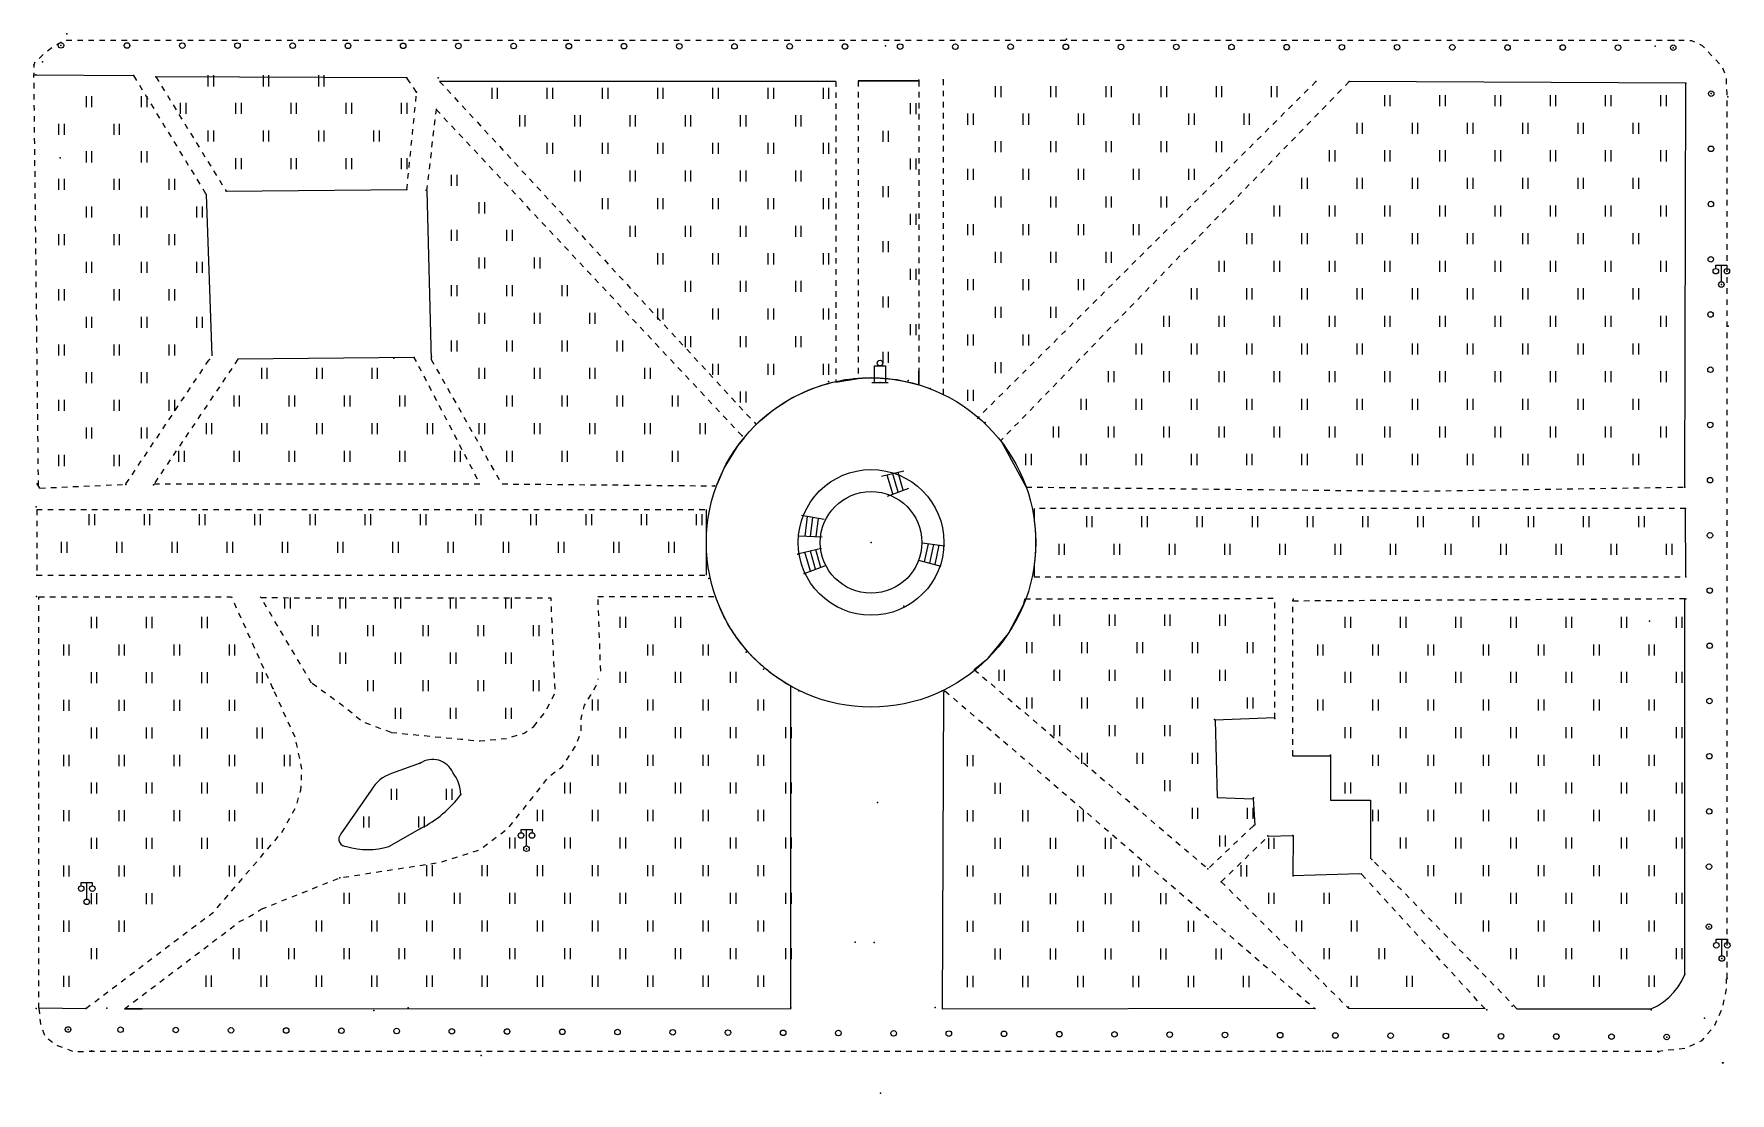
# Model space of a CAD drawing. Extents: x -992 to 2561, y -723 to 1492.
# Drawn here: x 1894.9 to 2048.5, y 971.3 to 1067.2 of the extents above; entities that cross this region are included whole.
import ezdxf

# ---------------------------------------------------------------- set-up
doc = ezdxf.new("R2010")
doc.units = 0
doc.header["$LTSCALE"] = 0.5
doc.header["$PDSIZE"] = 0.2
doc.linetypes.add('X6', pattern=[2, 1, -1])
doc.layers.get('0').update_dxf_attribs({"linetype": 'CONTINUOUS'})
for name, color, linetype in [('DLDW', 11, 'CONTINUOUS'), ('DLSS', 4, 'CONTINUOUS'), ('JMD', 6, 'CONTINUOUS'), ('ZBTZ', 3, 'CONTINUOUS'), ('ZDH', 1, 'CONTINUOUS')]:
    doc.layers.add(name, color=color, linetype=linetype)

# ---------------------------------------------------------------- blocks, each defined once
blk = doc.blocks.new('gc097')
for p, q in [((-1, 2.9), (-1, 3.5)), ((-1, 3.5), (1, 3.5)), ((0, 0.5), (0, 3.5)), ((1, 3.5), (1, 2.9))]:
    blk.add_line(p, q)
for centre in [(-1, 2.4), (0, 0), (1, 2.4)]:
    blk.add_circle(centre, 0.5)
blk = doc.blocks.new('gc107')
for p, q in [((-1.5, 0), (1.5, 0)), ((-1, 0), (-1, 3)), ((-1, 3), (1, 3)), ((1, 3), (1, 0))]:
    blk.add_line(p, q)
blk.add_circle((0, 3.5), 0.5)
blk = doc.blocks.new('gc170')
at = {"linetype": 'Continuous'}
blk.add_circle((0, 0), 0.5, dxfattribs=at)
blk = doc.blocks.new('gc121')
for p, q in [((-0.5, -1), (-0.5, 1)), ((0.5, -1), (0.5, 1))]:
    blk.add_line(p, q)

msp = doc.modelspace()

# ---------------------------------------------------------------- linework, layer by layer
at = {"linetype": 'Continuous'}
msp.add_line((1956.77, 1026.5, -0.3), (1956.78, 1026.5, -0.3), dxfattribs=at)
for radius in [14.91, 6.6, 4.6]:
    msp.add_circle((1970.72, 1021.2, -0.04), radius, dxfattribs=at)
at = {"layer": 'DLSS', "linetype": 'X6', "flags": 128}
for points, elevation in [([(2048.22, 981.71), (2048.22, 1061.84), (2048.16, 1063.34), (2047.75, 1064.34), (2046.98, 1065.13), (2045.99, 1066.18), (2045.05, 1066.62), (2044.06, 1066.66), (2043.42, 1066.66), (1897.65, 1066.66), (1896.89, 1066.24), (1895.94, 1065.55), (1894.99, 1064.68), (1894.92, 1064.46), (1894.92, 1063.54)], -0.21), ([(1895.33, 1026.31), (1894.92, 1063.54)], -0.21), ([(1903.94, 1063.47), (1910.52, 1052.7)], -0.21), ([(1905.95, 1063.37), (1912.32, 1053)], -0.18), ([(1929.57, 1061.98), (1928.68, 1063.26)], -0.18), ([(1931.65, 1062.95), (1960.31, 1031.88)], -0.21), ([(1967.52, 1062.95), (1967.52, 1060.9), (1967.52, 1035.76)], -0.21), ([(1969.55, 1063), (1969.55, 1036.06)], -0.21), ([(1975.03, 1063), (1975.03, 1035.47)], -0.21), ([(1977.24, 1063.1), (1977.24, 1034.48)], -0.21), ([(2011, 1062.94), (1980.31, 1032.4)], -0.21), ([(2014.01, 1062.93), (1982.48, 1030.44)], -0.21), ([(1928.68, 1053.16), (1929.57, 1061.98)], -0.18), ([(1930.49, 1053.03), (1931.36, 1060.38)], -0.21), ([(1959.04, 1030.84), (1931.36, 1060.38)], -0.21), ([(1903.25, 1026.5), (1911.02, 1038.1)], -0.21), ([(1913.39, 1037.79), (1905.74, 1026.43)], -0.21), ([(1905.79, 1026.5), (1935.3, 1026.5), (1929.36, 1037.95)], -1.76), ([(1930.89, 1037.77), (1937.26, 1026.5), (1956.55, 1026.32)], -0.21), ([(1895.45, 1026.12), (1903.23, 1026.46)], -0.21), ([(1984.76, 1026.21), (2020.12, 1025.84), (2044.41, 1026.21)], -0.81), ([(1895.17, 1024.17), (1955.81, 1024.17)], -0.21), ([(1895.17, 1024.17), (1895.17, 1018.25)], -0.21), ([(2044.47, 1024.27), (1985.49, 1024.27)], -0.21), ([(1895.17, 1018.25), (1955.81, 1018.25)], -0.54), ([(1985.49, 1018.07), (2044.49, 1018.07)], -0.21), ([(1895.37, 1016.26), (1912.8, 1016.26), (1916.67, 1007.69)], -0.21), ([(1895.37, 979.02), (1895.37, 1016.26)], -0.21), ([(1915.47, 1016.2), (1941.71, 1016.17), (1942.09, 1007.54)], -0.21), ([(1920.06, 1008.46), (1915.47, 1016.2)], -0.21), ([(1945.99, 1016.3), (1956.63, 1016.31)], -0.21), ([(1946.24, 1009.55), (1945.99, 1016.3)], -0.21), ([(2007.29, 1005.26), (2007.29, 1016.11), (1984.76, 1016.07)], -1.67), ([(2008.91, 1015.92), (2044.41, 1016.12)], -0.21), ([(2008.91, 1001.88), (2008.92, 1016.01)], -0.21), ([(1980.06, 1009.68), (2001.22, 991.64), (2005.38, 995.57)], -0.21), ([(1915.5, 987.99), (1922.61, 990.83), (1931.66, 992.23), (1935.25, 993.35), (1936.61, 994.38), (1937.91, 995.37), (1938.99, 996.74), (1940.18, 998.23), (1941.6, 1000.04), (1942.77, 1000.9), (1943.99, 1002.8), (1944.47, 1004.08), (1944.47, 1005.28), (1944.78, 1006.47), (1945.4, 1007.49), (1945.81, 1008.17), (1946.02, 1008.86)], -0.21), ([(1916.67, 1007.69), (1918.55, 1003.54), (1919.15, 1000.69), (1919.06, 998.69)], -0.21), ([(1927.27, 1003.99), (1924.68, 1004.94), (1922.9, 1006.39), (1920.06, 1008.46)], -0.21), ([(1940.18, 1004.54), (1941.24, 1005.89), (1942.09, 1007.54)], -0.21), ([(1977.41, 1007.75), (2010.9, 978.98)], -0.21), ([(1927.27, 1003.99), (1931.22, 1003.61), (1933.56, 1003.39), (1935.33, 1003.22), (1937.76, 1003.46), (1939.32, 1003.93), (1940.18, 1004.54)], -0.21), ([(1917.36, 994.93), (1918.67, 997.29), (1919.06, 998.69)], -0.29), ([(1899.62, 978.99), (1911.2, 987.74), (1917.36, 994.93)], -0.29), ([(2002.42, 990.47), (2006.67, 994.58)], -0.21), ([(2029.2, 978.97), (2016.05, 992.5)], -0.21), ([(2026.31, 978.96), (2015.09, 991.2)], -0.21), ([(2002.42, 990.47), (2013.99, 978.98)], -0.21), ([(1903.12, 978.97), (1911.31, 985.17), (1913.48, 986.83), (1914.45, 987.33), (1915.5, 987.99)], -0.21), ([(1895.37, 979.02), (1895.5, 977.61), (1895.92, 976.44), (1897.03, 975.65), (1898.56, 975.08), (1900.17, 975.14), (2042.08, 975.14), (2044.55, 975.43), (2045.97, 976.1), (2047.12, 977.49), (2047.83, 979.09), (2048.17, 980.75), (2048.17, 981.69)], -0.21)]:
    msp.add_lwpolyline(points, dxfattribs=dict(at, elevation=elevation))
at = {"layer": 'JMD', "linetype": 'Continuous'}
for p, q in [((1973.69, 1027.65, -0.21), (1971.66, 1027.17, -0.21)), ((1973.63, 1025.93, -0.21), (1973.18, 1027.53, -0.21)), ((1972.7, 1025.59, -0.21), (1972.19, 1027.29, -0.21)), ((1972.2, 1025.4, -0.21), (1974.14, 1026.12, -0.21)), ((1973.16, 1025.76, -0.21), (1972.68, 1027.41, -0.21)), ((1966.46, 1023.28, -0.21), (1964.41, 1023.64, -0.21)), ((1964.75, 1021.78, -0.21), (1964.95, 1023.55, -0.21)), ((1965.24, 1021.75, -0.21), (1965.45, 1023.46, -0.21)), ((1965.74, 1021.73, -0.21), (1965.95, 1023.37, -0.21)), ((1964.21, 1021.8, -0.21), (1966.28, 1021.7, -0.21)), ((1966.22, 1020.66, -0.21), (1964.19, 1020.18, -0.21)), ((1965.23, 1018.6, -0.21), (1964.72, 1020.31, -0.21)), ((1965.7, 1018.77, -0.21), (1965.22, 1020.42, -0.21)), ((1966.16, 1018.94, -0.21), (1965.71, 1020.54, -0.21)), ((1977.39, 1020.86, -0.21), (1975.34, 1021.14, -0.21)), ((1975.88, 1021.07, -0.21), (1975.52, 1019.45, -0.21)), ((1976.36, 1021, -0.21), (1976.01, 1019.32, -0.21)), ((1976.86, 1020.94, -0.21), (1976.5, 1019.19, -0.21)), ((1964.74, 1018.41, -0.21), (1966.67, 1019.13, -0.21)), ((1975.02, 1019.59, -0.21), (1977.03, 1019.05, -0.21))]:
    msp.add_line(p, q, dxfattribs=at)
at = {"layer": 'ZBTZ', "linetype": 'Continuous', "flags": 128}
for points, elevation in [([(1894.92, 1063.54), (1903.94, 1063.47)], -0.21), ([(1928.68, 1063.26), (1905.95, 1063.37), (1905.95, 1063.37)], -0.18), ([(1967.52, 1062.95), (1931.65, 1062.95)], -0.21), ([(1969.55, 1063), (1975.03, 1063)], -0.21), ([(1975.03, 1063), (1969.55, 1063)], -0.21), ([(2044.41, 1026.21), (2044.49, 1062.79), (2014.01, 1062.93)], -0.81), ([(1931.32, 1060.47), (1931.36, 1060.38)], -0.21), ([(1910.52, 1052.7), (1911.02, 1038.1)], -0.21), ([(1912.32, 1053), (1928.68, 1053.16)], -0.18), ([(1930.49, 1053.03), (1930.89, 1037.77)], -0.21), ([(1929.36, 1037.95), (1913.39, 1037.79)], -0.21), ([(1929.36, 1037.95), (1929.36, 1037.95), (1913.39, 1037.79)], -0.21), ([(1975.03, 1036.73), (1975.03, 1035.47), (1975.03, 1035.45), (1973.09, 1035.91), (1970.75, 1036.11), (1968.34, 1035.92), (1967.53, 1035.71), (1969.55, 1036.04), (1969.55, 1036.06)], -0.21), ([(1956.71, 1026.5), (1956.82, 1026.5), (1957.41, 1027.93), (1958.67, 1029.99), (1959.25, 1030.66)], -0.21), ([(1982.48, 1030.44), (1984.76, 1026.21)], -0.81), ([(1895.45, 1026.12), (1895.2, 1026.5)], -0.21), ([(2044.49, 1018.07), (2044.47, 1024.27)], -0.21), ([(1915.42, 1016.25), (1915.4, 1016.26), (1915.42, 1016.26)], -0.21), ([(1980.06, 1009.68), (1981.31, 1010.71), (1983.16, 1012.96), (1984.53, 1015.56), (1984.68, 1016.11), (1984.76, 1016.07)], -0.21), ([(2008.93, 1016.11), (2008.91, 1015.92)], -0.21), ([(2029.2, 978.97), (2041.35, 978.97), (2041.94, 979.25), (2042.48, 979.6), (2042.99, 980.02), (2043.42, 980.46), (2043.81, 980.97), (2044.13, 981.5), (2044.41, 982.08), (2044.41, 982.13), (2044.41, 1016.11)], -0.21), ([(2010.84, 978.99), (1977.2, 978.94), (1977.32, 1007.63), (1977.41, 1007.75)], -0.21), ([(2007.25, 1005.33), (2001.87, 1005.09), (2002.06, 998.09), (2005.33, 997.99), (2005.47, 995.6)], -0.21), ([(2008.91, 1001.88), (2012.33, 1001.88), (2012.33, 997.85), (2015.95, 997.85), (2015.95, 992.54)], -0.21), ([(2006.67, 994.58), (2006.68, 994.59), (2008.95, 994.66), (2008.91, 991.04), (2014.98, 991.22)], -0.21), ([(1899.64, 978.96), (1895.37, 979.02)], -0.21), ([(2026.31, 978.96), (2013.99, 978.98)], -0.21)]:
    msp.add_lwpolyline(points, dxfattribs=dict(at, elevation=elevation))
at = {"layer": 'ZBTZ', "linetype": 'Continuous', "elevation": -0.21, "flags": 128}
for points in [[(1969.55, 1036.06, -0.019767), (1970.73, 1036.11), (1970.75, 1036.11), (1970.77, 1036.11, -0.072688), (1975.03, 1035.47), (1975.03, 1036.73)], [(1960.31, 1031.88, -0.034738), (1961.89, 1033.22), (1961.93, 1033.25), (1961.97, 1033.27, -0.103134), (1967.52, 1035.76)], [(1955.81, 1018.25), (1955.81, 1020.89, -0.005275), (1955.81, 1021.2, -0.005275), (1955.81, 1021.51), (1955.81, 1024.17)], [(1985.49, 1024.27), (1985.49, 1023.17, -0.033086), (1985.62, 1021.2, -0.033086), (1985.49, 1019.23), (1985.49, 1018.07)], [(1903.25, 978.98), (1963.46, 978.97), (1963.46, 1008.18, -0.069242), (1960.18, 1010.66), (1960.17, 1010.67), (1960.15, 1010.68, -0.048005), (1958.34, 1012.89), (1958.31, 1012.92), (1958.29, 1012.96, -0.04784), (1956.95, 1015.47), (1956.93, 1015.52), (1956.92, 1015.56, -0.013446), (1956.63, 1016.31)]]:
    msp.add_lwpolyline(points, format="xyb", dxfattribs=at)
msp.add_lwpolyline([(1933.57, 998.36, 0.164494), (1932.85, 1000.35, 0.471838), (1929.89, 1001.2), (1927.29, 1000.28, 0.171885), (1925.46, 998.78), (1922.72, 994.8, 0.67956), (1923.23, 993.66, 0.142349), (1927.05, 993.66), (1929.85, 995.26), (1929.92, 995.29, 0.115531)], format="xyb", close=True, dxfattribs=at)
msp.add_lwpolyline([(1903.12, 978.97), (1904.73, 978.97), (1904.73, 978.97), (1903.12, 978.97)], close=True, dxfattribs=at)
at = {"layer": 'ZDH', "linetype": 'Continuous'}
for p in [(1897.36, 1066.21, -1.27), (1897.91, 1067.25, -0.3), (1972.02, 1066.16, -1.16), (1988.41, 1066.78, -0.31), (2041.71, 1066.15, -1.01), (2043.35, 1066, -0.34), (2043.42, 1066.66, -0.3), (1894.92, 1064.46, -1.79), (1895.7, 1064.71, -1.38), (1895.1, 1063.54, -0.45), (1903.94, 1063.47, 0.45), (1905.95, 1063.37, -0.18), (1928.68, 1063.26, -0.19), (1931.53, 1063.28, -0.19), (1969.73, 1063.01, -0.32), (1975.03, 1063.06, -0.27), (1977.24, 1063.1, 0.01), (2011, 1062.94, -0.26), (2014.01, 1062.93, 0.37), (2044.49, 1062.79, -0.32), (1929.57, 1061.98, -0.28), (2046.79, 1061.84, -1.63), (2048.29, 1061.54, -0.42), (1967.52, 1060.9, -0.31), (1897.3, 1056.02, -0.38), (1910.52, 1052.7, -0.27), (1912.32, 1053, -0.26), (1928.68, 1053.16, -1.5), (1930.43, 1053.09, -1.49), (2047.71, 1044.56, -0.84), (2048.32, 1040.79, -0.58), (1910.8, 1037.77, -0.29), (1927.49, 1037.89, -1.51), (1929.36, 1037.95, -1.54), (1930.93, 1038, -1.52), (1966.86, 1035.76, -0.41), (1971.53, 1035.69, 0.07), (1974.09, 1035.85, -0.42), (1976.08, 1035.14, -0.41), (1981.05, 1032.07, -1.1), (1959.04, 1030.84, -0.43), (1982.48, 1030.44, -0.81), (1895.2, 1026.5, 0.08), (1903.23, 1026.46, -1.77), (1905.74, 1026.43, -1.77), (1956.55, 1026.32, -0.77), (2044.41, 1026.21, -0.62), (1895.11, 1024.43, -0.54), (2020.12, 1025.84, -1.96), (2020.12, 1025.84, -1.88), (1955.22, 1024.18, -0.41), (2044.47, 1024.27, -0.63), (1964.08, 1020.14, -1.66), (1970.72, 1021.2, -0.04), (1895.17, 1018.25, -0.54), (1964.67, 1018.38, -1.67), (1956.03, 1017.92, -1.68), (2044.49, 1018.07, -0.7), (1895.15, 1016.29, -0.55), (1967.63, 1015.4, -0.41), (1973.68, 1015.43, -0.42), (2044.48, 1016.1, -0.73), (2041.2, 1014.08, 0.04), (2041.2, 1014.08, 0.04), (2041.2, 1014.08, 0.04), (2041.2, 1014.08, 0.04), (2041.2, 1014.08, 0.04), (2041.2, 1014.08, 0.04), (2041.2, 1014.08, 0.04), (2041.2, 1014.08, 0.04), (1959.42, 1011.26, -1.68), (1960.98, 1009.73, -0.44), (1980.08, 1009.67, -1.28), (1916.59, 1007.97, -0.27), (1964.19, 1007.75, -0.4), (1977.16, 1007.75, -1.68), (2001.82, 1005.17, 0.46), (2007.29, 1005.26, -1.67), (2008.9, 1001.9, -1.69), (2012.33, 1001.93, -0.44), (1929.89, 1001.2, -1.38), (1933.57, 998.36, -0.29), (1971.29, 997.64, -0.44), (2005.35, 998.06, -0.23), (1929.92, 995.29, -0.3), (2005.38, 995.57, -1.7), (2006.63, 994.62, -1.71), (2008.9, 994.67, -0.23), (1939.52, 993.46, -0.36), (2016.05, 992.5, -0.23), (1922.61, 990.83, -1.54), (2001.22, 991.64, -0.44), (2008.95, 991.01, -0.27), (2015.09, 991.2, -0.24), (2002.42, 990.47, -1.69), (2046.58, 986.4, -1.49), (1969.29, 985, -0.42), (1970.99, 984.98, -0.41), (2047.75, 983.52, -1.2), (2044.41, 982.09, -0.85), (2048.22, 981.71, -0.94), (1895.13, 979, -1.56), (1899.62, 978.99, -0.29), (1901.51, 979.02, -0.26), (1925.7, 978.82, -1.59), (1928.79, 979.05, -0.34), (1963.45, 979.06, -0.37), (1976.52, 979.08, -0.41), (2010.9, 978.98, -0.42), (2013.94, 979.11, -0.22), (2026.46, 978.88, -0.26), (2028.78, 979.21, -0.29), (2041.34, 978.86, -0.31), (1898.01, 977.09, -0.43), (2046.18, 978.11, -1.78), (2042.76, 976.41, -0.93), (2045.96, 976.14, -0.46), (1900.14, 975.16, -0.37), (1935.41, 974.75, -1.48), (2011.63, 975.13, -0.3), (2042.01, 975.07, -0.4), (2047.82, 974.08, -1.89), (2047.86, 974.08, -1.85), (1971.57, 971.33, 1.08), (1971.57, 971.33, 1.08), (1971.57, 971.33, 1.08), (1971.57, 971.33, 1.08), (1971.57, 971.33, 1.08), (1971.57, 971.33, 1.08), (1971.57, 971.33, 1.08), (1971.57, 971.33, 1.08)]:
    msp.add_point(p, dxfattribs=at)

# ---------------------------------------------------------------- block references
at = {"layer": 'DLDW', "linetype": 'Continuous', "xscale": 0.5, "yscale": 0.5}
for name, p in [('gc097', (2047.71, 1044.56, -0.84)), ('gc107', (1971.53, 1035.69, 0.07)), ('gc097', (1939.52, 993.46, -0.36)), ('gc097', (1899.7, 988.65, -0.21)), ('gc097', (2047.75, 983.52, -1.2))]:
    msp.add_blockref(name, p, dxfattribs=at)
at = {"layer": 'ZBTZ', "linetype": 'Continuous'}
for p, xscale, yscale, rotation in [((1897.36, 1066.21, -0.21), 0.5000000000007132, 0.5000000000007132, 179.9179779462312), ((1903.35, 1066.2, -0.21), 0.5000000000007132, 0.5000000000007132, 179.9179779462312), ((1908.35, 1066.19, -0.21), 0.5000000000007132, 0.5000000000007132, 179.9179779462312), ((1913.35, 1066.19, -0.21), 0.5000000000007132, 0.5000000000007132, 179.9179779462312), ((1918.35, 1066.18, -0.21), 0.5000000000007132, 0.5000000000007132, 179.9179779462312), ((1923.35, 1066.17, -0.21), 0.5000000000007132, 0.5000000000007132, 179.9179779462312), ((1928.35, 1066.17, -0.21), 0.5000000000007132, 0.5000000000007132, 179.9179779462312), ((1933.35, 1066.16, -0.21), 0.5000000000007132, 0.5000000000007132, 179.9179779462312), ((1938.35, 1066.15, -0.21), 0.5000000000007132, 0.5000000000007132, 179.9179779462312), ((1943.35, 1066.14, -0.21), 0.5000000000007132, 0.5000000000007132, 179.9179779462312), ((1948.35, 1066.14, -0.21), 0.5000000000007132, 0.5000000000007132, 179.9179779462312), ((1953.35, 1066.13, -0.21), 0.5000000000007132, 0.5000000000007132, 179.9179779462312), ((1958.35, 1066.12, -0.21), 0.5000000000007132, 0.5000000000007132, 179.9179779462312), ((1963.35, 1066.12, -0.21), 0.5000000000007132, 0.5000000000007132, 179.9179779462312), ((1968.35, 1066.11, -0.21), 0.5000000000007132, 0.5000000000007132, 179.9179779462312), ((1973.35, 1066.1, -0.21), 0.5000000000007132, 0.5000000000007132, 179.9179779462312), ((1978.35, 1066.09, -0.21), 0.5000000000007132, 0.5000000000007132, 179.9179779462312), ((1983.35, 1066.09, -0.21), 0.5000000000007132, 0.5000000000007132, 179.9179779462312), ((1988.35, 1066.08, -0.21), 0.5000000000007132, 0.5000000000007132, 179.9179779462312), ((1993.35, 1066.07, -0.21), 0.5000000000007132, 0.5000000000007132, 179.9179779462312), ((1998.35, 1066.07, -0.21), 0.5000000000007132, 0.5000000000007132, 179.9179779462312), ((2003.35, 1066.06, -0.21), 0.5000000000007132, 0.5000000000007132, 179.9179779462312), ((2008.35, 1066.05, -0.21), 0.5000000000007132, 0.5000000000007132, 179.9179779462312), ((2013.35, 1066.04, -0.21), 0.5000000000007132, 0.5000000000007132, 179.9179779462312), ((2018.35, 1066.04, -0.21), 0.5000000000007132, 0.5000000000007132, 179.9179779462312), ((2023.35, 1066.03, -0.21), 0.5000000000007132, 0.5000000000007132, 179.9179779462312), ((2028.35, 1066.02, -0.21), 0.5000000000007132, 0.5000000000007132, 179.9179779462312), ((2033.35, 1066.02, -0.21), 0.5000000000007132, 0.5000000000007132, 179.9179779462312), ((2038.35, 1066.01, -0.21), 0.5000000000007132, 0.5000000000007132, 179.9179779462312), ((2043.35, 1066, -0.21), 0.5000000000007132, 0.5000000000007132, 179.9179779462312), ((2046.79, 1061.84, -0.21), 0.4999999999999255, 0.4999999999999255, 269.8397548088606), ((2046.77, 1056.84, -0.21), 0.4999999999999255, 0.4999999999999255, 269.8397548088606), ((2046.76, 1051.84, -0.21), 0.4999999999999255, 0.4999999999999255, 269.8397548088606), ((2046.75, 1046.84, -0.21), 0.4999999999999255, 0.4999999999999255, 269.8397548088606), ((2046.73, 1041.84, -0.21), 0.4999999999999255, 0.4999999999999255, 269.8397548088606), ((2046.72, 1036.84, -0.21), 0.4999999999999255, 0.4999999999999255, 269.8397548088606), ((2046.7, 1031.84, -0.21), 0.4999999999999255, 0.4999999999999255, 269.8397548088606), ((2046.69, 1026.84, -0.21), 0.4999999999999255, 0.4999999999999255, 269.8397548088606), ((2046.68, 1021.84, -0.21), 0.4999999999999255, 0.4999999999999255, 269.8397548088606), ((2046.66, 1016.84, -0.21), 0.4999999999999255, 0.4999999999999255, 269.8397548088606), ((2046.65, 1011.84, -0.21), 0.4999999999999255, 0.4999999999999255, 269.8397548088606), ((2046.63, 1006.84, -0.21), 0.4999999999999255, 0.4999999999999255, 269.8397548088606), ((2046.62, 1001.84, -0.21), 0.4999999999999255, 0.4999999999999255, 269.8397548088606), ((2046.61, 996.84, -0.21), 0.4999999999999255, 0.4999999999999255, 269.8397548088606), ((2046.59, 991.84, -0.21), 0.4999999999999255, 0.4999999999999255, 269.8397548088606), ((2046.58, 986.4, -0.21), 0.4999999999999255, 0.4999999999999255, 269.8397548088606), ((1898.01, 977.09, -0.21), 0.500000000000332, 0.500000000000332, 179.7308386001998), ((1902.76, 977.07, -0.21), 0.500000000000332, 0.500000000000332, 179.7308386001998), ((1907.76, 977.05, -0.21), 0.500000000000332, 0.500000000000332, 179.7308386001998), ((1912.76, 977.02, -0.21), 0.500000000000332, 0.500000000000332, 179.7308386001998), ((1917.76, 977, -0.21), 0.500000000000332, 0.500000000000332, 179.7308386001998), ((1922.76, 976.98, -0.21), 0.500000000000332, 0.500000000000332, 179.7308386001998), ((1927.76, 976.95, -0.21), 0.500000000000332, 0.500000000000332, 179.7308386001998), ((1932.76, 976.93, -0.21), 0.500000000000332, 0.500000000000332, 179.7308386001998), ((1937.76, 976.91, -0.21), 0.500000000000332, 0.500000000000332, 179.7308386001998), ((1942.76, 976.88, -0.21), 0.500000000000332, 0.500000000000332, 179.7308386001998), ((1947.76, 976.86, -0.21), 0.500000000000332, 0.500000000000332, 179.7308386001998), ((1952.76, 976.84, -0.21), 0.500000000000332, 0.500000000000332, 179.7308386001998), ((1957.76, 976.81, -0.21), 0.500000000000332, 0.500000000000332, 179.7308386001998), ((1962.76, 976.79, -0.21), 0.500000000000332, 0.500000000000332, 179.7308386001998), ((1967.76, 976.77, -0.21), 0.500000000000332, 0.500000000000332, 179.7308386001998), ((1972.76, 976.74, -0.21), 0.500000000000332, 0.500000000000332, 179.7308386001998), ((1977.76, 976.72, -0.21), 0.500000000000332, 0.500000000000332, 179.7308386001998), ((1982.76, 976.7, -0.21), 0.500000000000332, 0.500000000000332, 179.7308386001998), ((1987.76, 976.67, -0.21), 0.500000000000332, 0.500000000000332, 179.7308386001998), ((1992.76, 976.65, -0.21), 0.500000000000332, 0.500000000000332, 179.7308386001998), ((1997.76, 976.63, -0.21), 0.500000000000332, 0.500000000000332, 179.7308386001998), ((2002.76, 976.6, -0.21), 0.500000000000332, 0.500000000000332, 179.7308386001998), ((2007.76, 976.58, -0.21), 0.500000000000332, 0.500000000000332, 179.7308386001998), ((2012.76, 976.55, -0.21), 0.500000000000332, 0.500000000000332, 179.7308386001998), ((2017.76, 976.53, -0.21), 0.500000000000332, 0.500000000000332, 179.7308386001998), ((2022.76, 976.51, -0.21), 0.500000000000332, 0.500000000000332, 179.7308386001998), ((2027.76, 976.48, -0.21), 0.500000000000332, 0.500000000000332, 179.7308386001998), ((2032.76, 976.46, -0.21), 0.500000000000332, 0.500000000000332, 179.7308386001998), ((2037.76, 976.44, -0.21), 0.500000000000332, 0.500000000000332, 179.7308386001998), ((2042.76, 976.41, -0.21), 0.500000000000332, 0.500000000000332, 179.7308386001998)]:
    msp.add_blockref('gc170', p, dxfattribs=dict(at, xscale=xscale, yscale=yscale, rotation=rotation))
at = {"layer": 'ZBTZ', "linetype": 'Continuous', "xscale": 0.5, "yscale": 0.5}
for p in [(1910.95, 1063, -0.21), (1915.95, 1063, -0.21), (1920.95, 1063, -0.21), (1899.92, 1061.12, -0.21), (1904.92, 1061.12, -0.21), (1936.65, 1061.88, -0.21), (1941.65, 1061.88, -0.21), (1946.65, 1061.88, -0.21), (1951.65, 1061.88, -0.21), (1956.65, 1061.88, -0.21), (1961.65, 1061.88, -0.21), (1966.65, 1061.88, -0.21), (1982.24, 1062.03, -0.21), (1987.24, 1062.03, -0.21), (1992.24, 1062.03, -0.21), (1997.24, 1062.03, -0.21), (2002.24, 1062.03, -0.21), (2007.24, 1062.03, -0.21), (2017.48, 1061.21, -0.21), (2022.48, 1061.21, -0.21), (2027.48, 1061.21, -0.21), (2032.48, 1061.21, -0.21), (2037.48, 1061.21, -0.21), (2042.48, 1061.21, -0.21), (1908.45, 1060.5, -0.21), (1913.45, 1060.5, -0.21), (1918.45, 1060.5, -0.21), (1923.45, 1060.5, -0.21), (1928.45, 1060.5, -0.21), (1939.15, 1059.38, -0.21), (1944.15, 1059.38, -0.21), (1949.15, 1059.38, -0.21), (1954.15, 1059.38, -0.21), (1959.15, 1059.38, -0.21), (1964.15, 1059.38, -0.21), (1974.55, 1060.47, -0.21), (1979.74, 1059.53, -0.21), (1984.74, 1059.53, -0.21), (1989.74, 1059.53, -0.21), (1994.74, 1059.53, -0.21), (1999.74, 1059.53, -0.21), (2004.74, 1059.53, -0.21), (1897.42, 1058.62, -0.21), (1902.42, 1058.62, -0.21), (1910.95, 1058, -0.21), (1915.95, 1058, -0.21), (1920.95, 1058, -0.21), (1925.95, 1058, -0.21), (1972.05, 1057.97, -0.21), (2014.98, 1058.71, -0.21), (2019.98, 1058.71, -0.21), (2024.98, 1058.71, -0.21), (2029.98, 1058.71, -0.21), (2034.98, 1058.71, -0.21), (2039.98, 1058.71, -0.21), (1941.65, 1056.88, -0.21), (1946.65, 1056.88, -0.21), (1951.65, 1056.88, -0.21), (1956.65, 1056.88, -0.21), (1961.65, 1056.88, -0.21), (1966.65, 1056.88, -0.21), (1982.24, 1057.03, -0.21), (1987.24, 1057.03, -0.21), (1992.24, 1057.03, -0.21), (1997.24, 1057.03, -0.21), (2002.24, 1057.03, -0.21), (2012.48, 1056.21, -0.21), (2017.48, 1056.21, -0.21), (2022.48, 1056.21, -0.21), (2027.48, 1056.21, -0.21), (2032.48, 1056.21, -0.21), (2037.48, 1056.21, -0.21), (2042.48, 1056.21, -0.21), (1899.92, 1056.12, -0.21), (1904.92, 1056.12, -0.21), (1913.45, 1055.5, -0.21), (1918.45, 1055.5, -0.21), (1923.45, 1055.5, -0.21), (1928.45, 1055.5, -0.21), (1974.55, 1055.47, -0.21), (1897.42, 1053.62, -0.21), (1902.42, 1053.62, -0.21), (1907.42, 1053.62, -0.21), (1932.99, 1054, -0.21), (1944.15, 1054.38, -0.21), (1949.15, 1054.38, -0.21), (1954.15, 1054.38, -0.21), (1959.15, 1054.38, -0.21), (1964.15, 1054.38, -0.21), (1979.74, 1054.53, -0.21), (1984.74, 1054.53, -0.21), (1989.74, 1054.53, -0.21), (1994.74, 1054.53, -0.21), (1999.74, 1054.53, -0.21), (2009.98, 1053.71, -0.21), (2014.98, 1053.71, -0.21), (2019.98, 1053.71, -0.21), (2024.98, 1053.71, -0.21), (2029.98, 1053.71, -0.21), (2034.98, 1053.71, -0.21), (2039.98, 1053.71, -0.21), (1946.65, 1051.88, -0.21), (1951.65, 1051.88, -0.21), (1956.65, 1051.88, -0.21), (1961.65, 1051.88, -0.21), (1966.65, 1051.88, -0.21), (1972.05, 1052.97, -0.21), (1982.24, 1052.03, -0.21), (1987.24, 1052.03, -0.21), (1992.24, 1052.03, -0.21), (1997.24, 1052.03, -0.21), (1899.92, 1051.12, -0.21), (1904.92, 1051.12, -0.21), (1909.92, 1051.12, -0.21), (1935.49, 1051.5, -0.21), (1974.55, 1050.47, -0.21), (2007.48, 1051.21, -0.21), (2012.48, 1051.21, -0.21), (2017.48, 1051.21, -0.21), (2022.48, 1051.21, -0.21), (2027.48, 1051.21, -0.21), (2032.48, 1051.21, -0.21), (2037.48, 1051.21, -0.21), (2042.48, 1051.21, -0.21), (1897.42, 1048.62, -0.21), (1902.42, 1048.62, -0.21), (1907.42, 1048.62, -0.21), (1932.99, 1049, -0.21), (1937.99, 1049, -0.21), (1949.15, 1049.38, -0.21), (1954.15, 1049.38, -0.21), (1959.15, 1049.38, -0.21), (1964.15, 1049.38, -0.21), (1979.74, 1049.53, -0.21), (1984.74, 1049.53, -0.21), (1989.74, 1049.53, -0.21), (1994.74, 1049.53, -0.21), (2004.98, 1048.71, -0.21), (2009.98, 1048.71, -0.21), (2014.98, 1048.71, -0.21), (2019.98, 1048.71, -0.21), (2024.98, 1048.71, -0.21), (2029.98, 1048.71, -0.21), (2034.98, 1048.71, -0.21), (2039.98, 1048.71, -0.21), (1972.05, 1047.97, -0.21), (1982.24, 1047.03, -0.21), (1987.24, 1047.03, -0.21), (1992.24, 1047.03, -0.21), (1899.92, 1046.12, -0.21), (1904.92, 1046.12, -0.21), (1909.92, 1046.12, -0.21), (1935.49, 1046.5, -0.21), (1940.49, 1046.5, -0.21), (1951.65, 1046.88, -0.21), (1956.65, 1046.88, -0.21), (1961.65, 1046.88, -0.21), (1966.65, 1046.88, -0.21), (1974.55, 1045.47, -0.21), (2002.48, 1046.21, -0.21), (2007.48, 1046.21, -0.21), (2012.48, 1046.21, -0.21), (2017.48, 1046.21, -0.21), (2022.48, 1046.21, -0.21), (2027.48, 1046.21, -0.21), (2032.48, 1046.21, -0.21), (2037.48, 1046.21, -0.21), (2042.48, 1046.21, -0.21), (1932.99, 1044, -0.21), (1937.99, 1044, -0.21), (1942.99, 1044, -0.21), (1954.15, 1044.38, -0.21), (1959.15, 1044.38, -0.21), (1964.15, 1044.38, -0.21), (1979.74, 1044.53, -0.21), (1984.74, 1044.53, -0.21), (1989.74, 1044.53, -0.21), (1897.42, 1043.62, -0.21), (1902.42, 1043.62, -0.21), (1907.42, 1043.62, -0.21), (1972.05, 1042.97, -0.21), (1999.98, 1043.71, -0.21), (2004.98, 1043.71, -0.21), (2009.98, 1043.71, -0.21), (2014.98, 1043.71, -0.21), (2019.98, 1043.71, -0.21), (2024.98, 1043.71, -0.21), (2029.98, 1043.71, -0.21), (2034.98, 1043.71, -0.21), (2039.98, 1043.71, -0.21), (1899.92, 1041.12, -0.21), (1904.92, 1041.12, -0.21), (1909.92, 1041.12, -0.21), (1935.49, 1041.5, -0.21), (1940.49, 1041.5, -0.21), (1945.49, 1041.5, -0.21), (1951.65, 1041.88, -0.21), (1956.65, 1041.88, -0.21), (1961.65, 1041.88, -0.21), (1966.65, 1041.88, -0.21), (1982.24, 1042.03, -0.21), (1987.24, 1042.03, -0.21), (1997.48, 1041.21, -0.21), (2002.48, 1041.21, -0.21), (2007.48, 1041.21, -0.21), (2012.48, 1041.21, -0.21), (2017.48, 1041.21, -0.21), (2022.48, 1041.21, -0.21), (2027.48, 1041.21, -0.21), (2032.48, 1041.21, -0.21), (2037.48, 1041.21, -0.21), (2042.48, 1041.21, -0.21), (1954.15, 1039.38, -0.21), (1959.15, 1039.38, -0.21), (1964.15, 1039.38, -0.21), (1974.55, 1040.47, -0.21), (1979.74, 1039.53, -0.21), (1984.74, 1039.53, -0.21), (1897.42, 1038.62, -0.21), (1902.42, 1038.62, -0.21), (1907.42, 1038.62, -0.21), (1932.99, 1039, -0.21), (1937.99, 1039, -0.21), (1942.99, 1039, -0.21), (1947.99, 1039, -0.21), (1972.05, 1037.97, -0.21), (1994.98, 1038.71, -0.21), (1999.98, 1038.71, -0.21), (2004.98, 1038.71, -0.21), (2009.98, 1038.71, -0.21), (2014.98, 1038.71, -0.21), (2019.98, 1038.71, -0.21), (2024.98, 1038.71, -0.21), (2029.98, 1038.71, -0.21), (2034.98, 1038.71, -0.21), (2039.98, 1038.71, -0.21), (1915.79, 1036.5, -0.21), (1920.79, 1036.5, -0.21), (1925.79, 1036.5, -0.21), (1935.49, 1036.5, -0.21), (1940.49, 1036.5, -0.21), (1945.49, 1036.5, -0.21), (1950.49, 1036.5, -0.21), (1956.65, 1036.88, -0.21), (1961.65, 1036.88, -0.21), (1966.65, 1036.88, -0.21), (1982.24, 1037.03, -0.21), (1992.48, 1036.21, -0.21), (1997.48, 1036.21, -0.21), (2002.48, 1036.21, -0.21), (2007.48, 1036.21, -0.21), (2012.48, 1036.21, -0.21), (2017.48, 1036.21, -0.21), (2022.48, 1036.21, -0.21), (2027.48, 1036.21, -0.21), (2032.48, 1036.21, -0.21), (2037.48, 1036.21, -0.21), (2042.48, 1036.21, -0.21), (1899.92, 1036.12, -0.21), (1904.92, 1036.12, -0.21), (1897.42, 1033.62, -0.21), (1902.42, 1033.62, -0.21), (1907.42, 1033.62, -0.21), (1913.29, 1034, -0.21), (1918.29, 1034, -0.21), (1923.29, 1034, -0.21), (1928.29, 1034, -0.21), (1937.99, 1034, -0.21), (1942.99, 1034, -0.21), (1947.99, 1034, -0.21), (1952.99, 1034, -0.21), (1959.15, 1034.38, -0.21), (1979.74, 1034.53, -0.21), (1989.98, 1033.71, -0.21), (1994.98, 1033.71, -0.21), (1999.98, 1033.71, -0.21), (2004.98, 1033.71, -0.21), (2009.98, 1033.71, -0.21), (2014.98, 1033.71, -0.21), (2019.98, 1033.71, -0.21), (2024.98, 1033.71, -0.21), (2029.98, 1033.71, -0.21), (2034.98, 1033.71, -0.21), (2039.98, 1033.71, -0.21), (1899.92, 1031.12, -0.21), (1904.92, 1031.12, -0.21), (1910.79, 1031.5, -0.21), (1915.79, 1031.5, -0.21), (1920.79, 1031.5, -0.21), (1925.79, 1031.5, -0.21), (1930.79, 1031.5, -0.21), (1935.49, 1031.5, -0.21), (1940.49, 1031.5, -0.21), (1945.49, 1031.5, -0.21), (1950.49, 1031.5, -0.21), (1955.49, 1031.5, -0.21), (1987.48, 1031.21, -0.21), (1992.48, 1031.21, -0.21), (1997.48, 1031.21, -0.21), (2002.48, 1031.21, -0.21), (2007.48, 1031.21, -0.21), (2012.48, 1031.21, -0.21), (2017.48, 1031.21, -0.21), (2022.48, 1031.21, -0.21), (2027.48, 1031.21, -0.21), (2032.48, 1031.21, -0.21), (2037.48, 1031.21, -0.21), (2042.48, 1031.21, -0.21), (1897.42, 1028.62, -0.21), (1902.42, 1028.62, -0.21), (1908.29, 1029, -0.21), (1913.29, 1029, -0.21), (1918.29, 1029, -0.21), (1923.29, 1029, -0.21), (1928.29, 1029, -0.21), (1933.29, 1029, -0.21), (1937.99, 1029, -0.21), (1942.99, 1029, -0.21), (1947.99, 1029, -0.21), (1952.99, 1029, -0.21), (1984.98, 1028.71, -0.21), (1989.98, 1028.71, -0.21), (1994.98, 1028.71, -0.21), (1999.98, 1028.71, -0.21), (2004.98, 1028.71, -0.21), (2009.98, 1028.71, -0.21), (2014.98, 1028.71, -0.21), (2019.98, 1028.71, -0.21), (2024.98, 1028.71, -0.21), (2029.98, 1028.71, -0.21), (2034.98, 1028.71, -0.21), (2039.98, 1028.71, -0.21), (1900.17, 1023.25, -0.21), (1905.17, 1023.25, -0.21), (1910.17, 1023.25, -0.21), (1915.17, 1023.25, -0.21), (1920.17, 1023.25, -0.21), (1925.17, 1023.25, -0.21), (1930.17, 1023.25, -0.21), (1935.17, 1023.25, -0.21), (1940.17, 1023.25, -0.21), (1945.17, 1023.25, -0.21), (1950.17, 1023.25, -0.21), (1955.17, 1023.25, -0.21), (1990.49, 1023.07, -0.21), (1995.49, 1023.07, -0.21), (2000.49, 1023.07, -0.21), (2005.49, 1023.07, -0.21), (2010.49, 1023.07, -0.21), (2015.49, 1023.07, -0.21), (2020.49, 1023.07, -0.21), (2025.49, 1023.07, -0.21), (2030.49, 1023.07, -0.21), (2035.49, 1023.07, -0.21), (2040.49, 1023.07, -0.21), (1897.67, 1020.75, -0.21), (1902.67, 1020.75, -0.21), (1907.67, 1020.75, -0.21), (1912.67, 1020.75, -0.21), (1917.67, 1020.75, -0.21), (1922.67, 1020.75, -0.21), (1927.67, 1020.75, -0.21), (1932.67, 1020.75, -0.21), (1937.67, 1020.75, -0.21), (1942.67, 1020.75, -0.21), (1947.67, 1020.75, -0.21), (1952.67, 1020.75, -0.21), (1987.99, 1020.57, -0.21), (1992.99, 1020.57, -0.21), (1997.99, 1020.57, -0.21), (2002.99, 1020.57, -0.21), (2007.99, 1020.57, -0.21), (2012.99, 1020.57, -0.21), (2017.99, 1020.57, -0.21), (2022.99, 1020.57, -0.21), (2027.99, 1020.57, -0.21), (2032.99, 1020.57, -0.21), (2037.99, 1020.57, -0.21), (2042.99, 1020.57, -0.21), (1917.9, 1015.72, -0.21), (1922.9, 1015.72, -0.21), (1927.9, 1015.72, -0.21), (1932.9, 1015.72, -0.21), (1937.9, 1015.72, -0.21), (1900.37, 1013.95, -0.21), (1905.37, 1013.95, -0.21), (1910.37, 1013.95, -0.21), (1920.4, 1013.22, -0.21), (1925.4, 1013.22, -0.21), (1930.4, 1013.22, -0.21), (1935.4, 1013.22, -0.21), (1940.4, 1013.22, -0.21), (1948.25, 1013.97, -0.21), (1953.25, 1013.97, -0.21), (1987.56, 1014.16, -0.21), (1992.56, 1014.16, -0.21), (1997.56, 1014.16, -0.21), (2002.56, 1014.16, -0.21), (2013.91, 1013.97, -0.21), (2018.91, 1013.97, -0.21), (2023.91, 1013.97, -0.21), (2028.91, 1013.97, -0.21), (2033.91, 1013.97, -0.21), (2038.91, 1013.97, -0.21), (2043.91, 1013.97, -0.21), (1985.06, 1011.66, -0.21), (1990.06, 1011.66, -0.21), (1995.06, 1011.66, -0.21), (2000.06, 1011.66, -0.21), (2005.06, 1011.66, -0.21), (1897.87, 1011.45, -0.21), (1902.87, 1011.45, -0.21), (1907.87, 1011.45, -0.21), (1912.87, 1011.45, -0.21), (1922.9, 1010.72, -0.21), (1927.9, 1010.72, -0.21), (1932.9, 1010.72, -0.21), (1937.9, 1010.72, -0.21), (1950.75, 1011.47, -0.21), (1955.75, 1011.47, -0.21), (2011.41, 1011.47, -0.21), (2016.41, 1011.47, -0.21), (2021.41, 1011.47, -0.21), (2026.41, 1011.47, -0.21), (2031.41, 1011.47, -0.21), (2036.41, 1011.47, -0.21), (2041.41, 1011.47, -0.21), (1900.37, 1008.95, -0.21), (1905.37, 1008.95, -0.21), (1910.37, 1008.95, -0.21), (1915.37, 1008.95, -0.21), (1948.25, 1008.97, -0.21), (1953.25, 1008.97, -0.21), (1958.25, 1008.97, -0.21), (1982.56, 1009.16, -0.21), (1987.56, 1009.16, -0.21), (1992.56, 1009.16, -0.21), (1997.56, 1009.16, -0.21), (2002.56, 1009.16, -0.21), (2013.91, 1008.97, -0.21), (2018.91, 1008.97, -0.21), (2023.91, 1008.97, -0.21), (2028.91, 1008.97, -0.21), (2033.91, 1008.97, -0.21), (2038.91, 1008.97, -0.21), (2043.91, 1008.97, -0.21), (1925.4, 1008.22, -0.21), (1930.4, 1008.22, -0.21), (1935.4, 1008.22, -0.21), (1940.4, 1008.22, -0.21), (1897.87, 1006.45, -0.21), (1902.87, 1006.45, -0.21), (1907.87, 1006.45, -0.21), (1912.87, 1006.45, -0.21), (1927.9, 1005.72, -0.21), (1932.9, 1005.72, -0.21), (1937.9, 1005.72, -0.21), (1945.75, 1006.47, -0.21), (1950.75, 1006.47, -0.21), (1955.75, 1006.47, -0.21), (1960.75, 1006.47, -0.21), (1985.06, 1006.66, -0.21), (1990.06, 1006.66, -0.21), (1995.06, 1006.66, -0.21), (2000.06, 1006.66, -0.21), (2005.06, 1006.66, -0.21), (2011.41, 1006.47, -0.21), (2016.41, 1006.47, -0.21), (2021.41, 1006.47, -0.21), (2026.41, 1006.47, -0.21), (2031.41, 1006.47, -0.21), (2036.41, 1006.47, -0.21), (2041.41, 1006.47, -0.21), (1900.37, 1003.95, -0.21), (1905.37, 1003.95, -0.21), (1910.37, 1003.95, -0.21), (1915.37, 1003.95, -0.21), (1948.25, 1003.97, -0.21), (1953.25, 1003.97, -0.21), (1958.25, 1003.97, -0.21), (1963.25, 1003.97, -0.21), (1987.56, 1004.16, -0.21), (1992.56, 1004.16, -0.21), (1997.56, 1004.16, -0.21), (2013.91, 1003.97, -0.21), (2018.91, 1003.97, -0.21), (2023.91, 1003.97, -0.21), (2028.91, 1003.97, -0.21), (2033.91, 1003.97, -0.21), (2038.91, 1003.97, -0.21), (2043.91, 1003.97, -0.21), (1897.87, 1001.45, -0.21), (1902.87, 1001.45, -0.21), (1907.87, 1001.45, -0.21), (1912.87, 1001.45, -0.21), (1917.87, 1001.45, -0.21), (1945.75, 1001.47, -0.21), (1950.75, 1001.47, -0.21), (1955.75, 1001.47, -0.21), (1960.75, 1001.47, -0.21), (1979.7, 1001.44, -0.21), (1990.06, 1001.66, -0.21), (1995.06, 1001.66, -0.21), (2000.06, 1001.66, -0.21), (2016.41, 1001.47, -0.21), (2021.41, 1001.47, -0.21), (2026.41, 1001.47, -0.21), (2031.41, 1001.47, -0.21), (2036.41, 1001.47, -0.21), (2041.41, 1001.47, -0.21), (1900.37, 998.95, -0.21), (1905.37, 998.95, -0.21), (1910.37, 998.95, -0.21), (1915.37, 998.95, -0.21), (1927.53, 998.38, -0.21), (1932.53, 998.38, -0.21), (1943.25, 998.97, -0.21), (1948.25, 998.97, -0.21), (1953.25, 998.97, -0.21), (1958.25, 998.97, -0.21), (1963.25, 998.97, -0.21), (1982.2, 998.94, -0.21), (1997.56, 999.16, -0.21), (2013.91, 998.97, -0.21), (2018.91, 998.97, -0.21), (2023.91, 998.97, -0.21), (2028.91, 998.97, -0.21), (2033.91, 998.97, -0.21), (2038.91, 998.97, -0.21), (2043.91, 998.97, -0.21), (1897.87, 996.45, -0.21), (1902.87, 996.45, -0.21), (1907.87, 996.45, -0.21), (1912.87, 996.45, -0.21), (1940.75, 996.47, -0.21), (1945.75, 996.47, -0.21), (1950.75, 996.47, -0.21), (1955.75, 996.47, -0.21), (1960.75, 996.47, -0.21), (1979.7, 996.44, -0.21), (1984.7, 996.44, -0.21), (1989.7, 996.44, -0.21), (2000.06, 996.66, -0.21), (2005.06, 996.66, -0.21), (2016.41, 996.47, -0.21), (2021.41, 996.47, -0.21), (2026.41, 996.47, -0.21), (2031.41, 996.47, -0.21), (2036.41, 996.47, -0.21), (2041.41, 996.47, -0.21), (1925.03, 995.88, -0.21), (1930.03, 995.88, -0.21), (1900.37, 993.95, -0.21), (1905.37, 993.95, -0.21), (1910.37, 993.95, -0.21), (1915.37, 993.95, -0.21), (1938.25, 993.97, -0.21), (1943.25, 993.97, -0.21), (1948.25, 993.97, -0.21), (1953.25, 993.97, -0.21), (1958.25, 993.97, -0.21), (1963.25, 993.97, -0.21), (1982.2, 993.94, -0.21), (1987.2, 993.94, -0.21), (1992.2, 993.94, -0.21), (2002.56, 994.16, -0.21), (2006.98, 993.96, -0.21), (2018.91, 993.97, -0.21), (2023.91, 993.97, -0.21), (2028.91, 993.97, -0.21), (2033.91, 993.97, -0.21), (2038.91, 993.97, -0.21), (2043.91, 993.97, -0.21), (1897.87, 991.45, -0.21), (1902.87, 991.45, -0.21), (1907.87, 991.45, -0.21), (1912.87, 991.45, -0.21), (1930.75, 991.47, -0.21), (1935.75, 991.47, -0.21), (1940.75, 991.47, -0.21), (1945.75, 991.47, -0.21), (1950.75, 991.47, -0.21), (1955.75, 991.47, -0.21), (1960.75, 991.47, -0.21), (1979.7, 991.44, -0.21), (1984.7, 991.44, -0.21), (1989.7, 991.44, -0.21), (1994.7, 991.44, -0.21), (2004.48, 991.46, -0.21), (2021.41, 991.47, -0.21), (2026.41, 991.47, -0.21), (2031.41, 991.47, -0.21), (2036.41, 991.47, -0.21), (2041.41, 991.47, -0.21), (1900.37, 988.95, -0.21), (1905.37, 988.95, -0.21), (1923.25, 988.97, -0.21), (1928.25, 988.97, -0.21), (1933.25, 988.97, -0.21), (1938.25, 988.97, -0.21), (1943.25, 988.97, -0.21), (1948.25, 988.97, -0.21), (1953.25, 988.97, -0.21), (1958.25, 988.97, -0.21), (1963.25, 988.97, -0.21), (1982.2, 988.94, -0.21), (1987.2, 988.94, -0.21), (1992.2, 988.94, -0.21), (1997.2, 988.94, -0.21), (2006.98, 988.96, -0.21), (2011.98, 988.96, -0.21), (2023.91, 988.97, -0.21), (2028.91, 988.97, -0.21), (2033.91, 988.97, -0.21), (2038.91, 988.97, -0.21), (2043.91, 988.97, -0.21), (1897.87, 986.45, -0.21), (1902.87, 986.45, -0.21), (1915.75, 986.47, -0.21), (1920.75, 986.47, -0.21), (1925.75, 986.47, -0.21), (1930.75, 986.47, -0.21), (1935.75, 986.47, -0.21), (1940.75, 986.47, -0.21), (1945.75, 986.47, -0.21), (1950.75, 986.47, -0.21), (1955.75, 986.47, -0.21), (1960.75, 986.47, -0.21), (1979.7, 986.44, -0.21), (1984.7, 986.44, -0.21), (1989.7, 986.44, -0.21), (1994.7, 986.44, -0.21), (1999.7, 986.44, -0.21), (2009.48, 986.46, -0.21), (2014.48, 986.46, -0.21), (2026.41, 986.47, -0.21), (2031.41, 986.47, -0.21), (2036.41, 986.47, -0.21), (2041.41, 986.47, -0.21), (1913.25, 983.97, -0.21), (1918.25, 983.97, -0.21), (1923.25, 983.97, -0.21), (1928.25, 983.97, -0.21), (1933.25, 983.97, -0.21), (1938.25, 983.97, -0.21), (1943.25, 983.97, -0.21), (1948.25, 983.97, -0.21), (1953.25, 983.97, -0.21), (1958.25, 983.97, -0.21), (1963.25, 983.97, -0.21), (2011.98, 983.96, -0.21), (2016.98, 983.96, -0.21), (2028.91, 983.97, -0.21), (2033.91, 983.97, -0.21), (2038.91, 983.97, -0.21), (2043.91, 983.97, -0.21), (1900.37, 983.95, -0.21), (1982.2, 983.94, -0.21), (1987.2, 983.94, -0.21), (1992.2, 983.94, -0.21), (1997.2, 983.94, -0.21), (2002.2, 983.94, -0.21), (1897.87, 981.45, -0.21), (1910.75, 981.47, -0.21), (1915.75, 981.47, -0.21), (1920.75, 981.47, -0.21), (1925.75, 981.47, -0.21), (1930.75, 981.47, -0.21), (1935.75, 981.47, -0.21), (1940.75, 981.47, -0.21), (1945.75, 981.47, -0.21), (1950.75, 981.47, -0.21), (1955.75, 981.47, -0.21), (1960.75, 981.47, -0.21), (1979.7, 981.44, -0.21), (1984.7, 981.44, -0.21), (1989.7, 981.44, -0.21), (1994.7, 981.44, -0.21), (1999.7, 981.44, -0.21), (2004.7, 981.44, -0.21), (2014.48, 981.46, -0.21), (2019.48, 981.46, -0.21), (2031.41, 981.47, -0.21), (2036.41, 981.47, -0.21), (2041.41, 981.47, -0.21)]:
    msp.add_blockref('gc121', p, dxfattribs=at)

doc.saveas('drawing.dxf')
